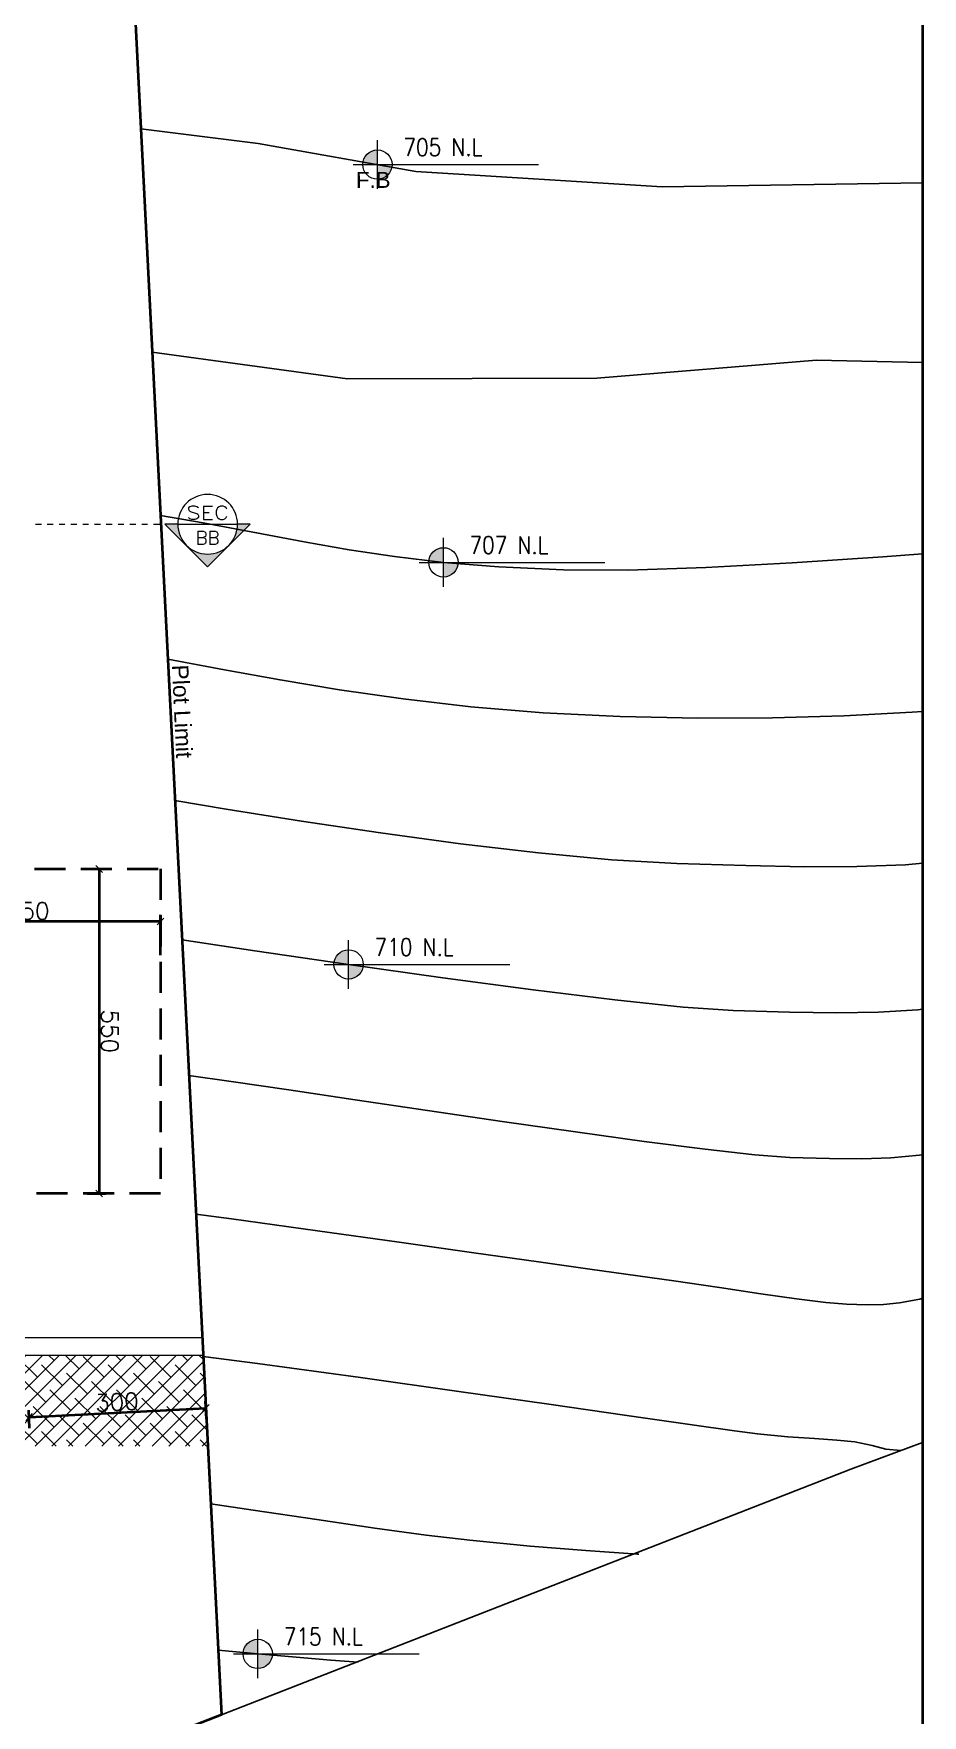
# Model space of a CAD drawing. Header units: metres. Extents: x -322116 to -321123, y -26723 to -26468.
# Drawn here: x -321573.45 to -321558.39, y -26562.96 to -26534.46 of the extents above; entities that cross this region are included whole.
import ezdxf
from ezdxf.enums import TextEntityAlignment as Align

# ---------------------------------------------------------------- set-up
doc = ezdxf.new("R2010")
doc.units = ezdxf.units.M
doc.header["$LTSCALE"] = 7
doc.header["$MEASUREMENT"] = 0
doc.header["$PDMODE"] = 34
doc.header["$PDSIZE"] = 0.5
doc.linetypes.add('$0$CENTER', pattern=[2, 1.25, -0.25, 0.25, -0.25])
doc.linetypes.add('1363-TXX-A-XXX-Plots layouts-R02$0$HIDDEN', pattern=[0.375, 0.25, -0.125])
for name, color, linetype, lineweight in [('$0$A-ANNO-IDEN', 2, 'Continuous', 9), ('1363TRXX-AS003$0$A-FLOR-IDEN', 4, 'Continuous', 18), ('A-ANNO-TXT3', 6, 'Continuous', 30), ('A-GRID-DIMS', 142, 'Continuous', 9), ('A-PATT', 8, 'Continuous', 5), ('A-WALL-BLWO', 7, 'Continuous', 40), ('plaster', 1, 'Continuous', 0)]:
    doc.layers.add(name, color=color, linetype=linetype, lineweight=lineweight)
for name, color, linetype in [('00-LIMIT', 3, 'Continuous'), ('CONT-MJR', 4, 'Continuous'), ('CONT-MNR', 8, 'Continuous'), ('POINT_ICON', 4, 'Continuous')]:
    doc.layers.add(name, color=color, linetype=linetype)
doc.styles.add('$0$EG_SIMPLEX', font='SIMPLEX.shx')
doc.styles.add('1363TRXX-AS003$0$EG_SIMPLEX', font='SIMPLEX.shx')
doc.styles.add('EG_SIMPLEX', font='SIMPLEX.shx')
doc.styles.get("Standard").update_dxf_attribs({"font": 'romans.shx', "height": 0.5})
doc.dimstyles.new('ERGA-M-0200', dxfattribs={"dimscale": 1.15, "dimtxt": 0.2, "dimasz": 0.2, "dimexe": 0.1, "dimexo": 0.1, "dimgap": 0.06, "dimtad": 1, "dimdec": 1, "dimlfac": 100, "dimrnd": 5, "dimdsep": 46, "dimtxsty": 'EG_SIMPLEX', "dimblk1": 'OBLIQUE', "dimblk2": 'OBLIQUE', "dimsah": 1, "dimcen": 0.3, "dimclrd": 256, "dimclre": 256, "dimclrt": 2, "dimadec": 0, "dimazin": 0, "dimtfac": 1, "dimtdec": 1, "dimtix": 1, "dimtmove": 2, "dimatfit": 3, "dimldrblk": 'OBLIQUE', "dimfxl": 1, "dimtolj": 1, "dimtzin": 0, "dimarcsym": 0})

# ---------------------------------------------------------------- blocks, each defined once
blk = doc.blocks.new('*U29')
blk.add_hatch(color=252).paths.add_polyline_path([(0, 450, -0.414214), (450, 0), (643, 0), (0, 643), (-643, 0), (-450, 0, -0.414214)])
blk.add_line((-450, 0), (450, 0))
at = {"linetype": '$0$CENTER'}
blk.add_line((-2593, 0), (-643, 0), dxfattribs=at)
blk.add_lwpolyline([(-450, 0), (-643, 0), (0, 643), (643, 0), (450, 0)])
blk.add_circle((0, 0), 450)
at = {"style": '$0$EG_SIMPLEX'}
blk.add_attdef('NB', text='', height=200, dxfattribs=at).set_placement((0, 32), align=Align.BOTTOM_CENTER)
at = {"style": '$0$EG_SIMPLEX', "width": 0.5625}
blk.add_attdef('REF-F-', text='', height=200, dxfattribs=at).set_placement((-321, -274), (321, -274), align=Align.FIT)
at = {"style": '$0$EG_SIMPLEX'}
blk.add_attdef('REF', text='', height=200, dxfattribs=at).set_placement((0, -75), align=Align.TOP_CENTER)
blk = doc.blocks.new('_OBLIQUE')
at = {"color": 0, "linetype": 'ByBlock'}
blk.add_line((-0.5, -0.5), (0.5, 0.5), dxfattribs=at)
blk = doc.blocks.new('*D440')
at = {"layer": 'A-GRID-DIMS', "lineweight": -2, "transparency": 16777216}
for p, q in [((-321700.525, -26752.97), (-321700.54, -26752.668)), ((-321703.521, -26753.122), (-321703.536, -26752.821)), ((-321703.53, -26752.936), (-321700.534, -26752.783))]:
    blk.add_line(p, q, dxfattribs=at)
at = {"layer": 'Defpoints', "color": 0, "transparency": 16777216}
for p in [(-321700.534, -26752.783), (-321703.515, -26753.237), (-321700.519, -26753.084)]:
    blk.add_point(p, dxfattribs=at)
at = {"layer": 'A-GRID-DIMS', "lineweight": -2, "transparency": 16777216, "xscale": 0.115, "yscale": 0.115, "zscale": 0.115}
for p, rotation in [((-321700.534, -26752.783), 2.910625690336583), ((-321703.53, -26752.936), 182.9106256903366)]:
    blk.add_blockref('_OBLIQUE', p, dxfattribs=dict(at, rotation=rotation))
at = {"layer": 'A-GRID-DIMS', "color": 2, "transparency": 16777216, "insert": (-321702.041, -26752.681), "char_height": 0.2875, "attachment_point": 5, "rotation": 2.9106, "style": 'EG_SIMPLEX'}
blk.add_mtext('\\A1;300', dxfattribs=at)
blk = doc.blocks.new('*D37')
at = {"layer": 'A-GRID-DIMS', "lineweight": -2, "transparency": 16777216}
for p, q in [((-321638.939, -26572.053), (-321639.622, -26572.053)), ((-321639.507, -26572.053), (-321639.507, -26576.553))]:
    blk.add_line(p, q, dxfattribs=at)
at = {"layer": 'Defpoints', "color": 0, "transparency": 16777216}
for p in [(-321638.824, -26572.053), (-321639.507, -26576.553), (-321639.507, -26576.553)]:
    blk.add_point(p, dxfattribs=at)
at = {"layer": 'A-GRID-DIMS', "lineweight": -2, "transparency": 16777216, "xscale": 0.115, "yscale": 0.115, "zscale": 0.115}
for p, rotation in [((-321639.507, -26572.053), 90), ((-321639.507, -26576.553), 270)]:
    blk.add_blockref('_OBLIQUE', p, dxfattribs=dict(at, rotation=rotation))
at = {"layer": 'A-GRID-DIMS', "color": 2, "transparency": 16777216, "insert": (-321639.686, -26574.303), "char_height": 0.2875, "attachment_point": 5, "rotation": 90, "style": 'EG_SIMPLEX'}
blk.add_mtext('\\A1;450', dxfattribs=at)
blk = doc.blocks.new('*D38')
at = {"layer": 'A-GRID-DIMS', "lineweight": -2, "transparency": 16777216}
for p, q in [((-321640.398, -26573.296), (-321640.398, -26572.978)), ((-321640.398, -26573.093), (-321634.898, -26573.093)), ((-321634.898, -26573.296), (-321634.898, -26572.978))]:
    blk.add_line(p, q, dxfattribs=at)
at = {"layer": 'Defpoints', "color": 0, "transparency": 16777216}
for p in [(-321634.898, -26573.093), (-321640.398, -26573.411), (-321634.898, -26573.411)]:
    blk.add_point(p, dxfattribs=at)
at = {"layer": 'A-GRID-DIMS', "lineweight": -2, "transparency": 16777216, "xscale": 0.115, "yscale": 0.115, "zscale": 0.115, "rotation": 180}
blk.add_blockref('_OBLIQUE', (-321640.398, -26573.093), dxfattribs=at)
at = {"layer": 'A-GRID-DIMS', "lineweight": -2, "transparency": 16777216, "xscale": 0.115, "yscale": 0.115, "zscale": 0.115}
blk.add_blockref('_OBLIQUE', (-321634.898, -26573.093), dxfattribs=at)
at = {"layer": 'A-GRID-DIMS', "color": 2, "transparency": 16777216, "insert": (-321637.648, -26572.914), "char_height": 0.2875, "attachment_point": 5, "style": 'EG_SIMPLEX'}
blk.add_mtext('\\A1;550', dxfattribs=at)
blk = doc.blocks.new('1363TRXX-AS003$0$TAG-LEV-PL1')
h = blk.add_hatch(color=256)
h.paths.add_polyline_path([(0, 169, 0.414214), (-169, 0), (0, 0)])
h.paths.add_polyline_path([(169, 0), (0, 0), (0, -169, 0.414214)])
for p, q in [((0, -281), (0, 281)), ((-281, 0), (1859, 0))]:
    blk.add_line(p, q)
blk.add_circle((0, 0), 169)
at = {"style": '1363TRXX-AS003$0$EG_SIMPLEX', "width": 0.85}
for tag, p in [('F.F.L.', (450, 150)), ('C.L.', (450, -450))]:
    blk.add_attdef(tag, p, '', height=300, dxfattribs=at)
blk = doc.blocks.new('B1 2')
at = {"layer": '00-LIMIT'}
blk.add_lwpolyline([(-321200.2699, -26562.9531), (-321189.6043, -26558.7907), (-321188.3932, -26558.3399)], dxfattribs=at)
at = {"layer": 'A-WALL-BLWO'}
blk.add_lwpolyline([(-321243.3932, -26513.9378), (-321188.3932, -26513.9378), (-321188.3932, -26588.8759), (-321243.3932, -26588.8759)], close=True, dxfattribs=at)
at = {"layer": 'CONT-MJR', "flags": 128}
for points, elevation in [([(-321188.3932, -26550.9993), (-321188.4683, -26551.0079), (-321189.1391, -26551.0492), (-321189.8435, -26551.0596), (-321190.6423, -26551.0468), (-321191.5961, -26551.0185), (-321192.4453, -26550.9607), (-321193.6015, -26550.8397), (-321194.9851, -26550.6695), (-321196.5165, -26550.4643), (-321198.116, -26550.2382), (-321199.7038, -26550.0055), (-321200.9379, -26549.8198)], 710), ([(-321197.951, -26562.0613), (-321198.4136, -26562.0267), (-321199.6541, -26561.9221), (-321200.3261, -26561.8569)], 715)]:
    blk.add_lwpolyline(points, dxfattribs=dict(at, elevation=elevation))
at = {"layer": 'CONT-MNR', "flags": 128}
for points, elevation in [([(-321201.444, -26539.8606), (-321198.1327, -26540.3135), (-321193.9112, -26540.3025), (-321190.1897, -26540.001), (-321188.3932, -26540.0387)], 706), ([(-321188.3932, -26543.2778), (-321189.0609, -26543.3304), (-321190.5994, -26543.435), (-321192.0641, -26543.5129), (-321193.3802, -26543.5547), (-321194.4728, -26543.5504), (-321195.5704, -26543.4996), (-321196.5078, -26543.4249), (-321197.3358, -26543.3279), (-321198.1058, -26543.2107), (-321198.8686, -26543.0752), (-321199.6754, -26542.9231), (-321200.5772, -26542.7564), (-321201.3033, -26542.6321)], 707), ([(-321188.3932, -26545.9515), (-321188.5669, -26545.9651), (-321189.7229, -26546.0264), (-321190.9338, -26546.0608), (-321192.198, -26546.0661), (-321193.5139, -26546.0398), (-321194.8159, -26545.9748), (-321196.0411, -26545.8715), (-321197.1915, -26545.7383), (-321198.2693, -26545.5839), (-321199.2766, -26545.417), (-321200.2156, -26545.2462), (-321201.0884, -26545.0803), (-321201.1797, -26545.063)], 708), ([(-321188.3932, -26548.525), (-321188.6782, -26548.5492), (-321189.501, -26548.5817), (-321190.3839, -26548.5844), (-321191.3831, -26548.5645), (-321192.555, -26548.5291), (-321193.6594, -26548.4659), (-321194.8965, -26548.3499), (-321196.217, -26548.1935), (-321197.5718, -26548.0093), (-321198.9116, -26547.8097), (-321200.1872, -26547.6071), (-321201.0577, -26547.4625)], 709), ([(-321188.3932, -26553.4642), (-321188.4429, -26553.4717), (-321188.9283, -26553.5167), (-321189.4166, -26553.5327), (-321189.9666, -26553.5273), (-321190.6372, -26553.5078), (-321191.2308, -26553.4648), (-321192.0728, -26553.3716), (-321193.1057, -26553.2391), (-321194.2724, -26553.078), (-321195.5154, -26552.8991), (-321196.7774, -26552.7132), (-321198.0012, -26552.5311), (-321199.1293, -26552.3635), (-321200.1044, -26552.2213), (-321200.8209, -26552.1219)], 711), ([(-321188.3932, -26555.8945), (-321188.4378, -26555.9084), (-321188.7808, -26555.9709), (-321189.0534, -26556.0004), (-321189.3283, -26556.0061), (-321189.6783, -26555.9972), (-321190.0306, -26555.9686), (-321190.523, -26555.9061), (-321191.1317, -26555.8181), (-321191.8332, -26555.7134), (-321192.6038, -26555.6005), (-321193.42, -26555.4879), (-321194.025, -26555.4046), (-321194.8999, -26555.2803), (-321195.9947, -26555.1239), (-321197.2595, -26554.9444), (-321198.644, -26554.7508), (-321200.0985, -26554.5522), (-321200.7014, -26554.4726)], 712), ([(-321188.7589, -26558.476), (-321189.0141, -26558.4555), (-321189.244, -26558.3919), (-321189.5352, -26558.3296), (-321189.8431, -26558.2991), (-321190.2228, -26558.2731), (-321190.6719, -26558.2417), (-321191.1882, -26558.1953), (-321191.5751, -26558.1442), (-321192.3316, -26558.0362), (-321193.4006, -26557.8815), (-321194.7248, -26557.6905), (-321196.2472, -26557.4735), (-321197.9107, -26557.2409), (-321199.6581, -26557.003), (-321200.579, -26556.8821)], 713), ([(-321193.1976, -26560.2332), (-321193.2216, -26560.2316), (-321194.0938, -26560.1705), (-321195.0401, -26560.0942), (-321196.059, -26559.9968), (-321196.8002, -26559.909), (-321197.6704, -26559.7899), (-321198.6535, -26559.6462), (-321199.7333, -26559.4843), (-321200.4521, -26559.3768)], 714)]:
    blk.add_lwpolyline(points, dxfattribs=dict(at, elevation=elevation))
at = {"layer": 'POINT_ICON', "color": 4, "linetype": 'Continuous', "elevation": 705}
blk.add_lwpolyline([(-321201.6362, -26536.0808), (-321199.649, -26536.3277), (-321196.9745, -26536.7997), (-321192.8035, -26537.0602), (-321188.3932, -26536.9919)], dxfattribs=at)
at = {"layer": '1363TRXX-AS003$0$A-FLOR-IDEN'}
ref = blk.add_blockref('1363TRXX-AS003$0$TAG-LEV-PL1', (-321197.6273, -26536.6845, 705), dxfattribs=dict(at, xscale=0.0014700000362087, yscale=0.0014700000362087, zscale=0.0014700000362087))
ref.add_attrib('F.F.L.', '705 N.L', (-321197.1863, -26536.5375, 705), dxfattribs={"layer": '0', "height": 0.294, "rotation": 360, "style": '1363TRXX-AS003$0$EG_SIMPLEX', "width": 0.85})
ref = blk.add_blockref('1363TRXX-AS003$0$TAG-LEV-PL1', (-321196.5078, -26543.4249, 707), dxfattribs=dict(at, xscale=0.0014700000362087, yscale=0.0014700000362087, zscale=0.0014700000362087))
ref.add_attrib('F.F.L.', '707 N.L', (-321196.0668, -26543.2779, 707), dxfattribs={"layer": '0', "height": 0.294, "rotation": 360, "style": '1363TRXX-AS003$0$EG_SIMPLEX', "width": 0.85})
ref = blk.add_blockref('1363TRXX-AS003$0$TAG-LEV-PL1', (-321198.116, -26550.2382, 710), dxfattribs=dict(at, xscale=0.0014700000362087, yscale=0.0014700000362087, zscale=0.0014700000362087))
ref.add_attrib('F.F.L.', '710 N.L', (-321197.675, -26550.0912, 710), dxfattribs={"layer": '0', "height": 0.294, "rotation": 360, "style": '1363TRXX-AS003$0$EG_SIMPLEX', "width": 0.85})
ref = blk.add_blockref('1363TRXX-AS003$0$TAG-LEV-PL1', (-321199.6542, -26561.9221, 715), dxfattribs=dict(at, xscale=0.0014700000362087, yscale=0.0014700000362087, zscale=0.0014700000362087))
ref.add_attrib('F.F.L.', '715 N.L', (-321199.2132, -26561.7751, 715), dxfattribs={"layer": '0', "height": 0.294, "rotation": 360, "style": '1363TRXX-AS003$0$EG_SIMPLEX', "width": 0.85})
blk = doc.blocks.new('new for radem')
at = {"layer": 'plaster'}
h = blk.add_hatch(dxfattribs=at)
h.set_pattern_fill('ANSI38', color=256, scale=1.6)
h.set_pattern_definition([(45, (-130, 0), (-0.14142135624, 0.14142135624), []), (135, (-130, 0), (-0.42426406871, 0.14142135624), [0.5, -0.3])])
h.paths.add_polyline_path([(-321635.58, -26556.858), (-321635.501, -26558.402), (-321670.332, -26558.402), (-321670.211, -26556.858), (-321655.212, -26556.858), (-321655.212, -26554.12), (-321651.742, -26554.12), (-321651.742, -26556.858)])
blk = doc.blocks.new('plot limit')
at = {"color": 5}
blk.add_lwpolyline([(-321725.0411, -26759.7735), (-321735.7734, -26759.0595), (-321732.8382, -26721.5907), (-321726.0304, -26721.9282), (-321722.2569, -26721.9337), (-321712.0131, -26721.5769), (-321702.1619, -26720.7671), (-321700.2699, -26757.9792), (-321703.6476, -26759.2974, -0.0276131)], format="xyb", close=True, dxfattribs=at)
at = {"layer": '$0$A-ANNO-IDEN'}
ref = blk.add_blockref('*U29', (-321700.5036, -26737.8057), dxfattribs=dict(at, xscale=-0.0011249999994782, yscale=0.0011249999994782, zscale=0.0011249999994782, rotation=180))
ref.add_attrib('REF-F-', 'SEC', dxfattribs={"layer": '0', "height": 0.225, "rotation": 360, "style": '$0$EG_SIMPLEX', "width": 1.25}).set_placement((-321700.8652, -26737.7221), (-321700.1419, -26737.7221), align=Align.FIT)
ref.add_attrib('NB', 'BB', dxfattribs={"layer": '0', "height": 0.225, "rotation": 360, "style": '$0$EG_SIMPLEX'}).set_placement((-321700.5036, -26738.2169), align=Align.BOTTOM_CENTER)
at = {"layer": 'A-ANNO-TXT3', "lineweight": 5, "insert": (-321700.8319, -26740.1779, 0), "char_height": 0.276, "attachment_point": 1, "rotation": 272.5853}
blk.add_mtext_dynamic_manual_height_columns('\\A1;{\\fArial Unicode MS|b0|i0|c0|p34;Plot Limit}', width=3.423118, gutter_width=3.0774, heights=[1.7915], dxfattribs=at)
at = {"layer": 'A-GRID-DIMS'}
dim = blk.add_aligned_dim(p1=(-321703.5149, -26753.2367), p2=(-321700.5187, -26753.0844), distance=0.3015, dimstyle='ERGA-M-0200', override={"dimtxt": 0.25, "dimasz": 0.1, "dimgap": 0.03, "dimfxl": 100}, dxfattribs=at)
dim.commit()
dim.dimension.update_dxf_attribs({"geometry": '*D440', "text_midpoint": (-321702.0412, -26752.6814)})
blk = doc.blocks.new('c112')
at = {"layer": 'A-WALL-BLWO', "linetype": '1363-TXX-A-XXX-Plots layouts-R02$0$HIDDEN', "lineweight": -2, "ltscale": 0.3}
blk.add_lwpolyline([(-321640.3981, -26572.0528), (-321634.8981, -26572.0528), (-321634.8981, -26576.5528), (-321640.3981, -26576.5528), (-321640.3981, -26572.0528)], dxfattribs=at)
at = {"layer": 'A-GRID-DIMS'}
dim = blk.add_linear_dim(base=(-321639.5074, -26576.5528), p1=(-321638.8236, -26572.0528), p2=(-321639.5074, -26576.5528), angle=90, dimstyle='ERGA-M-0200', override={"dimtxt": 0.25, "dimasz": 0.1, "dimgap": 0.03, "dimfxl": 100}, dxfattribs=at)
dim.commit()
dim.dimension.update_dxf_attribs({"geometry": '*D37', "text_midpoint": (-321639.6856, -26574.3028)})
dim = blk.add_linear_dim(base=(-321634.8981, -26573.0927), p1=(-321640.3981, -26573.4106), p2=(-321634.8981, -26573.4106), dimstyle='ERGA-M-0200', override={"dimtxt": 0.25, "dimasz": 0.1, "dimgap": 0.03, "dimfxl": 100}, dxfattribs=at)
dim.commit()
dim.dimension.update_dxf_attribs({"geometry": '*D38', "text_midpoint": (-321637.6481, -26572.9145)})
blk = doc.blocks.new('building')
at = {"layer": 'A-PATT'}
for p, q in [((-321707.2603, -26556.5581, 0), (-321700.595, -26556.5581, 0)), ((-321700.595, -26556.5581, 0), (-321700.5798, -26556.8581, 0)), ((-321707.2603, -26556.8581, 0), (-321700.5798, -26556.8581, 0))]:
    blk.add_line(p, q, dxfattribs=at)
at = {"layer": 'A-WALL-BLWO', "rotation": 270}
blk.add_blockref('c112', (-295129.249, -348189.019), dxfattribs=at)
at = {"layer": 'A-ANNO-TXT3', "lineweight": 5, "insert": (-321697.4042, -26536.8083), "char_height": 0.27, "width": 1.423931, "attachment_point": 3, "rotation": 0.09917}
blk.add_mtext('\\A1;{\\fArial Unicode MS|b0|i0|c0|p34;F.B\\P}', dxfattribs=at)

msp = doc.modelspace()

# ---------------------------------------------------------------- block references
at = {"layer": 'A-WALL-BLWO'}
for name, p in [('B1 2', (-370, 0)), ('plot limit', (130, 195.0262)), ('building', (130, 0)), ('new for radem', (65, 0))]:
    msp.add_blockref(name, p, dxfattribs=at)

doc.saveas('drawing.dxf')
